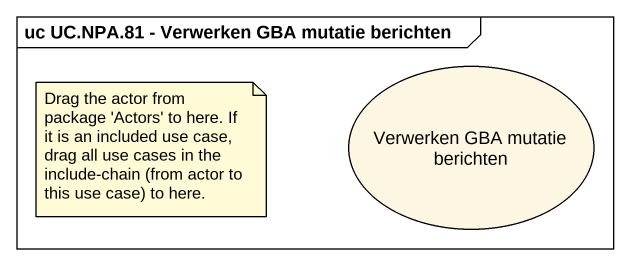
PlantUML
@startuml
mainframe uc UC.NPA.81 - Verwerken GBA mutatie berichten
usecase "Verwerken GBA mutatie berichten" as Verwerken_GBA_mutatie
note as N1
  Drag the actor from package 'Actors' to here. If it is an included use case, drag all use cases in the include-chain (from actor to this use case) to here.
end note
@enduml
